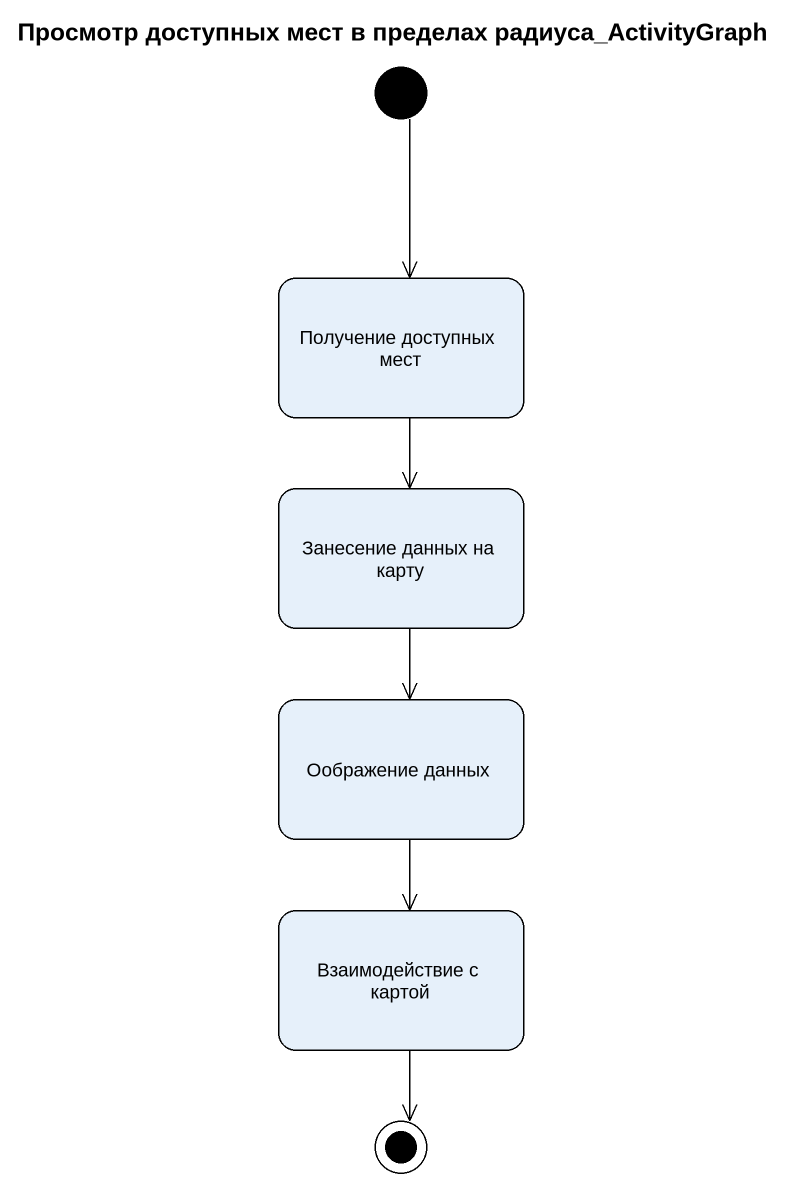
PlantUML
@startuml
title Просмотр доступных мест в пределах радиуса_ActivityGraph
hide empty description
state "Получение доступных мест" as Получение_доступных_мест
state "Занесение данных на карту" as Занесение_данных_на_карту
state "Оображение данных" as Оображение_данных
state "Взаимодействие с картой" as Взаимодействие_с_картой
[*] --> Получение_доступных_мест
Получение_доступных_мест --> Занесение_данных_на_карту
Занесение_данных_на_карту --> Оображение_данных
Оображение_данных --> Взаимодействие_с_картой
Взаимодействие_с_картой --> [*]
@enduml
